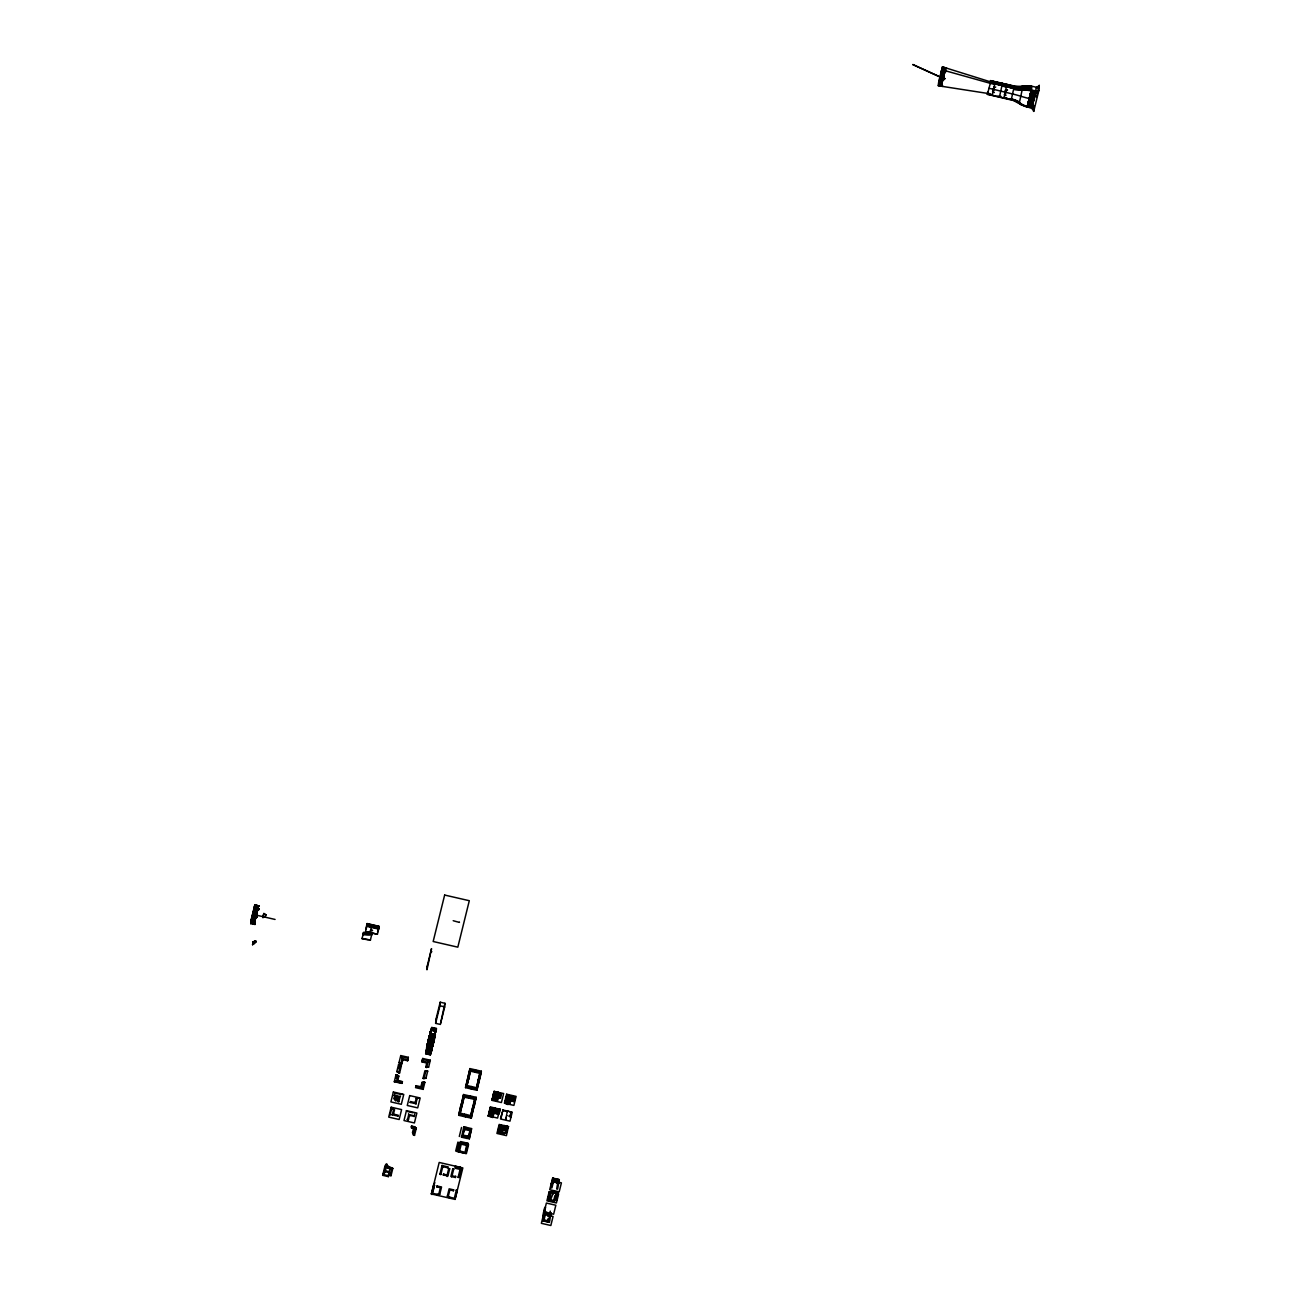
<?xml version="1.0" encoding="UTF-8"?>
<svg xmlns="http://www.w3.org/2000/svg" width="1290" height="1290" viewBox="0 0 1290 1290"><rect width="100%" height="100%" fill="white"/><g stroke="black" fill="none" stroke-linecap="round" stroke-linejoin="round"><path stroke-width="1.5" d="M251.824 919.044L252.663 914.707L252.05 916.529M253.517 914.094L254.549 906.806L253.759 911.159M941.087 76.755L940.2 76.771L939.362 81.06M941.168 73.772C940.007 79.577 940.587 69.144 942.7 70.74M499.827 1097.887L500.584 1093.581M500.81 1093.436C501.536 1096.306 496.295 1101.934 500.294 1093.243M501.552 1093.807L500.568 1098.225L499.601 1097.919M256.323 908.918L257.21 905.451L254.839 904.903L250.953 920.689L250.744 923.672L255.097 924.414C251.889 914.787 255.162 928.671 253.437 922.673L254.662 924.253L253.501 922.463M252.082 921.721L250.953 920.689M250.744 923.672L254.839 904.903L256.033 905.193L255.823 908.176L251.985 923.156L253.114 924.204C251.469 921.157 255.017 925.656 253.388 922.818M253.13 924.124L253.324 923.027L253.904 923.898M262.983 917.77L263.902 913.465A4.999 1.516 13.9 0 0 264.45 913.9C269.078 915.432 260.548 920.334 263.902 913.465M365.538 931.525L377.389 934.25L365.538 931.525L366.989 925.672L378.841 928.397L377.389 934.25M365.683 929.429L367.134 923.576L378.97 926.301L378.841 928.397M367.134 923.576L366.779 926.268L369.779 926.962M370.069 932.267L371.391 927.01M371.633 924.624L370.94 925.511M377.277 928.252L378.309 926.365L377.277 928.252L372.826 927.236M368.069 925.204L377.583 927.188L377.502 928.381M377.535 932.154L378.97 926.301M378.728 928.703L378.841 927.284M430.505 1034.29L430.699 1031.29L426.732 1048.109L430.102 1033.822L435.278 1034.838L434.085 1038.579L435.681 1031.194L431.102 1052.334L426.361 1051.253L426.603 1047.674L430.941 1030.097L436.214 1031.194L431.457 1030.371M426.603 1050.044L427.038 1046.69L432.344 1047.48M430.941 1030.097L426.361 1051.253M435.617 1023.357L439.954 1005.781L444.695 1006.877L440.358 1024.437L435.617 1023.357L436.052 1019.164M434.069 1038.16L435.44 1032.387M439.745 1006.394L440.196 1002.201L444.937 1003.298L444.486 1007.474M440.6 1023.244L444.937 1003.298M459.434 922.092L459.417 922.382A49.601 15.029 13.9 0 1 453.193 920.705M458.692 1115.302L460.965 1105.014L461.804 1106.723L459.853 1114.608L464.594 1115.705L464.384 1116.608L458.692 1115.302L460.965 1105.014M459.853 1114.608L461.901 1105.24M461.288 1104.804L463.562 1094.533L469.238 1095.839L469.141 1097.322L468.915 1098.225L464.174 1097.145L462.223 1105.014L461.288 1104.804L463.562 1094.533M462.223 1105.014L463.884 1097.226M458.369 1151.857L460.627 1141.569L466.319 1142.876L465.98 1145.278L461.24 1144.182L459.288 1152.067M461.53 1137.183L463.787 1126.896L464.722 1127.121L462.771 1134.99L467.528 1136.087L467.206 1138.489L461.53 1137.183L461.626 1135.684M465.529 1087.647L469.963 1068.604L481.331 1071.216L481.235 1072.699L476.897 1090.276L465.529 1087.647L469.963 1068.604M467.415 1137.587L462.675 1136.49L462.771 1134.99M463.787 1126.896L464.626 1128.605L462.675 1136.49M464.384 1116.608L464.706 1114.205L459.95 1113.109M464.594 1115.705L464.706 1114.205M476.171 1089.147L480.17 1071.893L476.171 1089.147L466.674 1086.97L470.286 1071.281M464.626 1128.605L464.722 1127.121M470.64 1115.544L472.591 1107.675L473.543 1107.884L471.269 1118.156L465.577 1116.85L465.9 1114.463L470.64 1115.544L470.544 1117.043L465.803 1115.947L465.9 1114.463M470.286 1130.766L465.545 1129.669L465.867 1127.267L471.56 1128.589L469.286 1138.86L468.431 1137.151L470.382 1129.266L468.334 1138.635M468.915 1098.225L469.238 1095.839M465.98 1145.278L466.319 1142.876M465.787 1153.373L467.964 1144.601L467.109 1142.892L465.061 1152.26L460.32 1151.164L460.095 1152.067L465.787 1153.373L465.9 1151.889M467.206 1138.489L467.528 1136.087M474.897 1099.483L470.141 1098.403L470.463 1096L476.155 1097.306L473.898 1107.594L473.043 1105.869L474.994 1098L472.946 1107.368M471.301 1087.47L471.205 1088.954L471.527 1086.567M469.286 1138.86L471.56 1128.589M471.269 1118.156L473.543 1107.884M470.544 1117.043L472.591 1107.675M475.429 1070.797L475.317 1072.296L475.639 1069.91L475.429 1070.797L478.59 1071.522M473.898 1107.594L476.155 1097.306M476.897 1090.276L481.331 1071.216M496.731 1100.725L492.216 1099.693M492.361 1099.112L492.425 1098.306M492.828 1097.258C492.554 1092.985 500.391 1096 497.053 1099.402M497.634 1097.064L493.038 1096.371L493.538 1094.404M493.441 1094.291C505.728 1095.436 490.926 1098.29 493.715 1093.114M493.86 1092.469L493.651 1093.888L498.359 1094.533M498.891 1092.42L494.167 1091.34L491.941 1100.354L501.423 1102.531L503.648 1093.533L494.183 1091.646M493.893 1092.92L498.601 1093.565M496.972 1099.789L492.087 1099.741M498.053 1095.452L498.746 1092.485M509.76 1102.998C507.696 1108.384 499.682 1097 509.856 1103.111M505.148 1102.402L509.808 1103.385M505.245 1102.031L505.454 1100.563C522.66 1102.66 494.812 1097.709 511.034 1098.354M505.341 1101.047C517.016 1105.82 504.938 1096.935 505.632 1100.435M505.793 1099.693L506.132 1098.403M506.115 1098.467L506.277 1097.258L511.066 1098.274M506.373 1097.467L511.275 1097.371M506.325 1097.097C505.874 1092.743 518.274 1099.209 506.793 1095.274M506.615 1096.484L510.888 1098.435M510.647 1099.499L506.067 1098.177L506.373 1097.403M511.13 1097.516L511.404 1096.355M511.888 1101.128C509.002 1098.274 515.661 1092.114 511.824 1101.015M512.372 1101.144L514.097 1097.064M513.049 1101.289L513.823 1096.855M513.372 1101.547C515.113 1102.289 512.324 1099.128 514.484 1097.032M514.549 1097.161L515.226 1097.322M543.042 1217.099L543.606 1218.679L543.3 1213.374L544.751 1207.521L545.686 1207.73M544.557 1210.133L542.945 1218.518M544.751 1207.521L544.235 1214.986L545.186 1215.196L543.961 1220.147M545.041 1210.794L544.332 1214.551M544.783 1215.115L544.864 1211.084L544.928 1212.89M544.977 1215.357L545.106 1213.487M545.186 1215.196L545.444 1211.471L544.493 1211.245M549.218 1194.298L550.169 1194.524L548.943 1199.474L553.684 1200.571L554.91 1195.604L555.861 1195.83L554.41 1201.683L547.766 1200.151L549.314 1192.879L550.266 1193.105M548.202 1216.47L548.411 1214.261L548.298 1216.131M547.976 1220.824L548.105 1218.953M548.379 1218.824L548.202 1220.953L544.461 1219.889M548.524 1216.18L548.702 1214.051L544.928 1212.971M549.201 1213.777L549.056 1216.099L550.266 1211.133M553.152 1182.914L551.926 1187.864L550.991 1187.655L551.233 1183.914M549.524 1216.196L550.169 1213.213L550.491 1216.083M550.362 1215.341L550.056 1213.374M550.637 1213.89L550.346 1215.631L550.507 1213.245M549.846 1199.023L551.459 1190.847L558.086 1192.379L556.49 1200.539L555.538 1200.329L556.312 1192.799L557.425 1192.428M548.702 1221.243L550.169 1212.552L549.363 1215.857M553.41 1179.189L558.151 1180.269L556.667 1188.961L557.619 1189.17L559.328 1179.592L552.684 1178.06L552.813 1182.882M549.605 1198.958L550.798 1199.232L552.781 1194.25L552.104 1191.202L556.425 1193.314M545.122 1211.697L542.784 1220.84L549.427 1222.356L551.12 1212.777L550.153 1216.696M553.942 1182.43L553.346 1178.221L554.232 1179.254L558.667 1179.447L558.231 1184.123M552.781 1194.25L553.394 1191.734M554.039 1182.091L554.136 1179.608M557.264 1183.204L557.538 1180.011L553.91 1179.479M558.054 1181.688L557.699 1180.35M942.393 66.919L938.282 85.688L940.668 86.22L944.554 70.45L942.184 69.902L942.393 66.919L946.425 68.144M990.817 93.912L939.475 85.946L939.571 84.463M939.652 83.35L938.491 82.705M939.475 85.946L943.57 67.209L990.188 81.77L1002.346 84.06L990.607 80.819L1001.782 83.398L1000.75 85.285L994.832 83.931M1013.343 100.475L987.382 94.364L987.737 91.687M987.576 94.412L987.93 91.719M989.043 88.268L1012.714 94.009A38.152 11.562 13.9 0 1 1020.987 96.282A49.601 15.029 13.9 0 0 1029.243 98.572L1033.951 99.749L1035.032 94.831M992.316 94.38C991.833 98.217 995.106 82.141 994.767 84.35L990.075 83.27L990.43 81.996M990.269 83.302L990.43 80.577L1015.004 86.204L1021.503 86.366M991.462 83.431L991.542 82.237M995.122 81.657L994.993 82.528M1000.814 96.25L999.428 97.137L1002.459 83.334M1000.75 85.285L1001.782 83.398M1003.314 86.156L1003.443 84.769L1014.069 87.269L1014.069 88.446M1009.699 87.623L1012.827 88.139L1003.604 85.946L1002.443 83.544L1013.634 86.124L1012.602 88.01L1013.634 86.124M1006.958 84.366L1006.732 85.398M1012.779 88.333L1012.86 87.139M1019.277 102.184L1020.406 104.426M1031.968 107.215L1027.453 106.167L1027.614 105.087L1027.324 106.248L1032.161 107.022L1032.661 104.925L1027.807 104.313L1029.613 97.008L1029.001 99.459L1033.742 100.555L1033.951 99.749M1029.597 97.46C1045.223 101.249 1017.617 95.331 1034.064 99.266M1032.048 107.344L1032.371 105.506M1028.114 103.023L1032.774 103.893L1028.017 103.506L1032.661 104.925L1033.129 102.539M1028.307 102.216L1032.951 103.781L1028.211 102.7M1033.322 101.733L1033.161 102.974L1028.404 101.878M1033.532 100.926L1028.614 101.072L1033.355 102.168M1033.725 100.12L1029.114 98.975M1033.919 99.314L1034.322 97.605L1029.71 96.556L1034.451 97.637M1020.422 104.442L1031.823 108.441A9.756 8.659 18.6 0 1 1033.677 111.391L1034.032 106.602M1035.128 94.46L1035.725 92.041M1022.631 90.09A23.833 16.77 13.4 0 1 1031.145 90.897L1035.741 92.461L1031.113 90.897L1030.001 95.412L1034.741 96.508L1035.644 92.412M1036.45 91.429A9.756 4.483 11.4 0 0 1038.708 90.8L1039.256 85.43A9.756 8.659 18.6 0 1 1036.418 87.301L1031.823 108.441M362.055 938.652L363.522 932.493L372.197 932.573L370.375 940.184A38.152 11.562 13.9 0 1 362.055 938.652L362.071 938.362A38.152 11.562 13.9 0 0 368.343 939.571M363.232 934.444L363.458 933.541A24.042 22.881 3.9 0 0 372.101 933.992L369.714 935.057A24.042 22.881 3.9 0 1 363.232 934.444L364.538 934.379M363.458 933.541L363.522 932.493M370.375 940.184L370.391 939.894A38.152 11.562 13.9 0 1 369.714 939.781M371.891 934.895L372.197 932.573M431.763 951.488L431.666 951.875M543.493 1217.712L543.977 1218.373M543.735 1216.889L543.751 1216.019M544.09 1213.987L544.767 1214.051M544.332 1214.39L544.977 1212.261M552.588 1183.478L552.233 1181.64L552.555 1182.882M552.346 1180.85L559.07 1183.317M550.572 1214.906L550.459 1213.825M558.247 1185.107C557.232 1180.947 560.699 1184.285 553.104 1181.737M558.473 1181.156L558.425 1182.462M1014.101 87.736L1014.15 87.381M252.647 914.965L253.501 915.255M371.891 930.59L372.568 930.509M371.681 930.267L372.213 930.187M390.644 1168.014L390.822 1168.031M414.09 1128.363L416.09 1128.96M447.469 1175.722L443.357 1175.109A24.042 1.226 -77.1 0 0 443.438 1174.658M543.59 1214.309L553.071 1216.486L550.846 1225.5L541.365 1223.323L546.38 1203.054L555.845 1205.231L553.62 1214.245L544.09 1211.616M544.815 1211.036L544.719 1211.842M544.219 1213.116L548.702 1214.051M548.395 1199.49L548.976 1199.732M544.574 1220.421L543.461 1220.775L548.782 1222.001L547.541 1221.582M552.297 1182.559L552.201 1181.656L552.62 1182.93M552.62 1181.06L553.281 1180.124M549.443 1220.437L548.702 1221.437M553.507 1200.748L554.2 1200.393M558.022 1182.333L558.425 1182.898M558.344 1182.688L558.28 1182.995M994.316 92.38L994.3 92.574M995.445 87.365L995.719 86.978M1005.797 94.976L1006.039 95.283M1007.426 90.397L1007.409 89.639M943.409 79.932L941.877 81.27L944.635 78.738C939.733 74.836 950.94 62.726 943.2 75.852C945.135 79.093 943.522 79.545 941.49 82.608C939.894 85.205 944.57 88.978 941.345 83.398L942.522 86.382M254.146 917.642C253.195 930.638 257.839 909.95 253.34 921.173L255.291 921.528M256.629 907.193L258.887 906.128L256.613 907.934L257.661 906.128C253.63 907.338 262.821 909.756 256.371 910.95L258.758 908.966L254.646 907.902M944.135 69.273L945.586 70.595L944.199 71.74L945.699 70.644L944.103 72.143L945.909 70.773L944.022 72.562L946.118 70.886L943.974 72.772L946.231 70.95L943.829 73.385L945.36 72.046M443.357 1175.109L443.663 1173.771M452.887 1168.95A38.152 11.562 13.9 0 1 452.693 1169.127L450.887 1176.448L455.386 1177.48L455.676 1176.141M399.416 1096.726A9.756 2.451 -33 0 0 398.9 1097.226L394.288 1095.549M394.176 1096.129L394.514 1094.646M407.624 1060.767L408.35 1057.316L400.771 1055.575L399.061 1062.492A8.385 2.548 13.9 0 1 400.9 1063.686L401.851 1063.895L402.883 1059.687A9.756 1.742 59.7 0 0 401.48 1056.687L408.124 1058.219L407.624 1060.767L402.883 1059.687M426.764 1063.024L422.024 1061.928L422.749 1058.477L430.328 1060.219L428.619 1067.136A8.385 2.548 13.9 0 0 426.668 1067.459L425.732 1067.233L426.764 1063.024A9.756 2.451 -33 0 1 429.167 1060.912L422.523 1059.38L422.749 1058.477M422.024 1061.928L422.556 1059.396M409.204 1114.947A9.756 1.742 59.7 0 1 409.494 1115.608L414.316 1116.124M414.219 1116.688L414.541 1115.221M431.747 1027.63L431.424 1029.63M510.437 1100.676L510.679 1099.693M426.039 1051.108L425.797 1052.705L430.554 1054.236L425.716 1053.237L426.087 1050.721M428.57 1043.013L426.845 1047.319L428.054 1044.61M427.135 1044.836L427.361 1043.884L433.15 1044.674M427.49 1043.4L428.103 1042.401M425.845 1053.575L425.958 1052.414M429.86 1035.273L430.779 1031.549L426.619 1049.754L427.974 1042.385L433.408 1043.207M428.054 1040.627L428.425 1039.595L433.875 1040.853M428.409 1039.208L428.78 1038.176L434.166 1039.095M426.764 1049.818L429.602 1038.176M429.876 1036.87L428.764 1037.773M427.071 1049.592L427.28 1048.738M427.28 1048.238L427.635 1047.319M427.474 1046.948L427.974 1045.948M429.957 1033.403L430.183 1032.451M430.312 1031.984L430.538 1031.033M428.344 1043.965L428.667 1043.094M428.538 1042.675L428.151 1041.804M430.634 1031.113L429.038 1041.611M429.393 1039.676L429.731 1038.821M430.715 1032.081L428.264 1041.336L433.682 1042.675L432.795 1044.19M430.07 1037.434L434.407 1039.208M430.247 1036.741L430.457 1035.886M430.36 1054.607L430.699 1052.06M432.344 1045.448L431.795 1049.786M432.94 1041.643L433.037 1040.724M431.295 1051.769C415.96 1048.028 442.147 1053.688 426.603 1050.012M431.65 1050.334L426.732 1049.383M432.601 1045.384L431.602 1049.995L432.376 1046.771M432.102 1048.964L426.829 1048.028M426.893 1047.206L432.15 1048.351M432.472 1047.029L427.232 1045.787M432.698 1046.061L427.264 1045.513M431.876 1046.642L431.489 1048.27L432.86 1045.497L427.603 1044.078L428.49 1040.643L433.634 1041.417M434.166 1038.644L435.036 1033.838L434.166 1035.805M435.504 1030.791L435.327 1031.629M433.182 1044.174L433.843 1040.449L433.247 1043.336M433.537 1042.755L428.296 1041.498M433.714 1041.433L435.182 1033.758M434.214 1040.385L428.683 1039.53M434.585 1037.999L434.391 1036.225M434.778 1037.144L435.262 1034.257M436.02 1031.403L436.23 1028.936M434.924 1037.531L430.102 1036.821M436.101 1031.806L436.407 1028.485L431.682 1027.404L431.537 1028.711L436.31 1029.839L436.197 1030.887M488.313 1116.06L492.861 1117.527L492.99 1116.543M488.894 1113.206L493.57 1114.673L493.748 1113.818M488.604 1114.915L493.215 1116.092L493.393 1115.237M488.797 1114.189L493.441 1115.14L488.7 1114.044M489.007 1113.206L493.538 1114.237M489.168 1112.641L493.683 1113.689M489.362 1111.77L493.893 1112.819M489.587 1110.351L494.231 1111.383M489.716 1110.351L494.183 1111.674M490.023 1109.207L494.618 1110.384L494.812 1109.529M490.426 1107.497L494.973 1108.948L495.215 1107.997M489.813 1109.981L494.344 1111.432M490.168 1108.545L494.747 1109.4L490.071 1108.432M494.602 1112.98C500.31 1116.737 500.762 1111.496 494.473 1112.98M499.278 1113.464L494.763 1112.431M495.296 1109.642C494.247 1111.222 500.326 1112.625 500.052 1110.738M494.957 1111.545L499.424 1112.883M495.054 1111.19L499.569 1112.222M495.441 1109.674L500.101 1110.626L495.408 1109.755M495.666 1108.69L500.214 1110.158L500.407 1109.303M499.472 1112.593L494.763 1111.915L494.957 1111.077M498.633 1129.105L503.165 1130.153M498.988 1127.686C507.55 1127.363 502.649 1131.62 498.891 1127.637M499.343 1126.251C506.115 1125.444 504.1 1130.185 499.246 1126.202M499.698 1124.815L504.18 1126.444L504.406 1125.509M500.891 1117.962L501.068 1117.801M501.423 1116.382L501.504 1116.011M501.6 1115.108L501.826 1114.157M502.181 1112.722L501.939 1113.673L502.294 1112.754M502.568 1111.722L502.471 1111.674M502.745 1109.981L512.211 1112.157L509.985 1121.155L500.52 1118.978L502.826 1110.658M502.987 1109.964L502.697 1110.722L502.89 1109.868M502.455 1133.475L497.988 1131.685M502.584 1133.007L497.892 1131.556L497.714 1132.394M505.874 1118.108L505.632 1119.059L505.728 1118.188M506.099 1116.64L506.035 1117.527M507.341 1115.64L506.373 1115.624M506.599 1114.641L506.728 1114.189M507.163 1112.367L506.986 1113.125M507.309 1111.787L507.567 1111.335M254.92 916.561L253.904 921.028L257.129 916.739C256.694 908.934 254.098 913.481 257.129 916.739M257.855 908.45L256.775 909.127L257.129 907.886M408.156 1058.235L408.35 1057.316M370.633 930.106L370.617 930.074M371.762 927.51L378.647 929.09M370.859 931.138L370.375 931.106M394.756 1093.372L402.48 1094.42M414.8 1113.931L414.719 1114.141M993.171 88.897L993.397 89.977M994.332 88.3L993.897 87.962M993.623 89.042L993.203 88.752M994.074 87.269L993.655 86.946M1004.862 91.525L1005.845 91.832M1005.265 90.655L1006.184 90.897M1005.507 91.703L1005.765 92.767L1004.765 92.638M1006.49 86.366L1003.926 98.169L1004.055 97.298L1007.006 97.975M1005.91 89.994L1005.49 89.671M992.526 91.542L993.01 91.558M992.752 90.639L993.655 90.945M992.945 89.752L993.784 90.01M1005.507 93.67L1005.023 93.654M1005.039 91.509L1005.781 92.59M1005.297 94.509L1004.313 94.444M366.699 925.462L366.957 924.882M366.876 924.688L378.728 927.51M366.973 924.865L366.924 925.446M367.408 925.107L367.392 925.591M378.018 928.203L378.389 926.881M388.532 1167.95L388.5 1167.531A24.042 1.226 -77.1 0 1 388.145 1166.208L392.821 1168.385L391.015 1175.706L390.064 1175.48A38.152 11.562 13.9 0 1 389.064 1172.61L390.289 1167.644L391.064 1168.966M411.51 1126.589L411.478 1126.734A24.042 1.226 -77.1 0 0 411.478 1127.928M987.753 92.832L987.721 93.444M990.849 81.77L990.849 82.915M1027.308 106.409A23.833 23.462 15.7 0 1 1019.439 102.652A21.221 20.721 17.1 0 0 1011.521 98.83L1011.521 98.75A24.042 22.881 3.9 0 1 1012.037 98.991M1006.587 87.301L1003.62 86.382M492.651 1097.403C505.454 1101.483 491.941 1100.322 492.861 1096.516M496.827 1100.838L497.166 1099.402M498.795 1092.678L493.973 1092.066L494.167 1091.259M510.824 1099.177L506.18 1097.596M511.453 1096.613L506.583 1096.097M1033.548 101.362L1028.92 99.782L1033.758 100.555M1029.904 95.75C1040.675 97.395 1030.097 98.362 1030.017 95.379M256.033 910.224C260.306 918.948 251.985 906.531 256.823 916.61L254.485 918.625L256.936 916.658L255.791 913.32L256.549 915.19M378.309 927.575L378.244 928.494L378.373 926.994M378.309 928.107L378.857 927.026M544.348 1212.455L544.767 1212.826M987.785 92.493L987.769 93.041M1011.392 99.136L1014.311 86.059L1014.069 87.107L1003.668 84.898M1013.618 88.172L1013.682 86.962M942.135 85.076L941.394 83.221C944.312 91.219 939.104 79.109 943.812 78.351L942.99 76.594L943.909 78.416L942.2 79.819L944.022 78.464L943.071 76.32L943.909 78.416L942.248 79.625L943.7 78.303M254.307 909.321L253.953 908.482L255.146 908.724M251.921 916.739C251.502 920.931 249.76 922.431 253.001 919.593M253.001 913.836L253.775 911.127M941.329 71.224L941.845 71.337M1001.669 85.076L990.381 82.899L990.478 81.318L990.365 82.915L990.446 81.883M1013.601 87.043L1013.634 87.672M253.211 916.61L252.018 916.335L252.582 917.238A3.241 0.984 13.9 0 0 253.421 917.319A3.241 1.016 13.9 0 1 252.582 917.238L252.356 917.206M252.808 920.383L251.744 919.335M253.695 911.45L253.582 912.191M939.168 82.092L941.636 82.27M256.339 908.999L257.21 905.451M256.13 911.982L253.985 920.657L254.194 919.867M368.343 925.14L367.118 923.785L378.309 926.365M377.341 927.204L368.424 924.785L368.263 926.188L367.005 925.462L378.196 928.042M402.48 1081.584L401.932 1083.374L394.305 1081.746L396.046 1074.699L396.998 1074.925A8.385 2.548 13.9 0 1 398.836 1076.102L397.755 1080.456A9.756 2.451 -33 0 0 395.466 1081.085C400.722 1084.342 406.656 1081.568 397.755 1080.456M396.82 1071.571L398.594 1064.379L399.545 1064.589A8.385 2.548 13.9 0 1 401.383 1065.766L399.61 1072.974L398.658 1072.748A8.385 2.548 13.9 0 0 396.82 1071.571L397.772 1071.796A8.385 2.548 13.9 0 1 399.61 1072.974M396.998 1074.925L396.127 1078.069M398.723 1068.523L399.545 1064.589M394.288 1081.762A9.756 2.451 -33 0 1 396.611 1081.117L397.884 1075.876A8.385 2.548 13.9 0 0 396.046 1074.699M398.658 1072.748L400.432 1065.556A8.385 2.548 13.9 0 0 398.594 1064.379M400.9 1063.686L402.158 1058.558A9.756 1.742 59.7 0 0 400.755 1055.575M394.675 1093.581L394.901 1092.678M389.983 1115.431L391.725 1108.368L392.676 1108.594A8.385 2.548 13.9 0 1 393.047 1108.787M391.821 1114.866A9.756 2.451 -33 0 1 392.289 1114.786L393.579 1109.545A8.385 2.548 13.9 0 0 393.063 1109.158M392.982 1114.189A9.756 2.451 -33 0 1 393.466 1114.109L394.514 1109.771A8.385 2.548 13.9 0 0 394.014 1109.368M401.932 1083.374L402.109 1082.6M399.223 1101.531A8.385 2.548 13.9 0 0 398.82 1101.66L397.884 1101.434L398.916 1097.226M398.82 1101.66L400.094 1096.532A9.756 2.451 -33 0 1 400.577 1096.049M397.933 1116.156L398.191 1115.205L393.45 1114.125M388.145 1166.208L387.919 1167.111A24.042 1.226 -77.1 0 0 387.984 1168.256L391.66 1169.062L390.064 1175.48M388.097 1168.256L388.322 1167.353L392.821 1168.385M410.156 1102.482L410.397 1101.531L415.138 1102.611A9.756 1.742 59.7 0 1 415.445 1102.869M409.478 1115.608L408.43 1119.817L407.495 1119.607L408.753 1114.479A9.756 1.742 59.7 0 0 408.478 1113.818M420.895 1086.761L421.975 1082.407A8.385 2.548 13.9 0 1 423.926 1082.1L424.878 1082.326L423.136 1089.373L415.541 1087.631L416.17 1085.68L420.895 1086.761A9.756 1.742 59.7 0 1 421.701 1087.486M419.089 1087.486L415.799 1086.889L416.17 1085.68M425.813 1051.866L425.99 1050.431M425.99 1051.398L425.7 1053.511L430.441 1054.607L425.732 1052.963M431.424 1030.339L431.715 1028.195M431.392 1030.613L431.618 1029.613L436.262 1030.646M415.138 1102.611L416.219 1098.274A8.385 2.548 13.9 0 1 418.154 1097.951L419.105 1098.177A8.385 2.548 13.9 0 0 417.154 1098.483L416.219 1098.274M435.859 1019.777L440.196 1002.201M416.17 1103.982A9.756 1.742 59.7 0 0 415.848 1103.724L417.154 1098.483M423.023 1078.408L424.813 1071.2A8.385 2.548 13.9 0 1 426.748 1070.894L427.7 1071.119L425.926 1078.311A8.385 2.548 13.9 0 0 423.975 1078.617L423.023 1078.408A8.385 2.548 13.9 0 1 424.974 1078.085L425.926 1078.311M411.639 1125.88L411.413 1126.783L413.784 1127.331L412.558 1132.281A38.152 11.562 13.9 0 0 413.558 1135.168L414.509 1135.377L416.315 1128.073L411.816 1127.025A24.042 1.226 -77.1 0 1 411.639 1125.88L415.041 1127.234M411.816 1127.025L411.558 1127.96L415.88 1128.944M423.136 1089.389A9.756 1.742 59.7 0 0 421.62 1087.873L422.926 1082.632A8.385 2.548 13.9 0 1 424.878 1082.326M426.668 1067.459L427.941 1062.331A9.756 2.451 -33 0 1 430.344 1060.219M430.554 1052.575L430.425 1053.575L430.554 1051.673M432.053 1045.351L432.037 1047.931M433.247 1040.772L433.263 1043.062M434.037 1037.257L435.004 1033.854M436.294 1028.485L436.149 1029.501M423.975 1078.617L425.748 1071.426A8.385 2.548 13.9 0 1 427.7 1071.119M431.473 1049.205L433.924 1040.321M425.926 1051.511L425.684 1053.785L430.425 1054.881L430.602 1052.979M431.505 1050.205L432.682 1045.448M434.15 1039.369L435.053 1034M422.41 1088.26L423.926 1082.1M414.945 1126.638L413.558 1135.168M431.408 1193.976L439.197 1162.451L462.836 1167.918L455.048 1199.41M436.778 1186.897L437.052 1185.978L441.551 1187.026L439.745 1194.33L438.793 1194.121A38.152 11.562 13.9 0 1 438.632 1193.863M438.793 1194.121L440.374 1187.703L436.826 1186.881M466.674 1086.97L470.576 1071.2L480.074 1073.393M443.583 1174.206L447.146 1175.013L448.726 1168.595A38.152 11.562 13.9 0 1 448.565 1168.353M447.872 1176.141L449.678 1168.821A38.152 11.562 13.9 0 1 449.517 1168.563M455.693 1151.083L457.918 1142.085M459.304 1136.474L461.53 1127.46M470.253 1096.903L470.463 1096M465.577 1116.85L465.803 1115.947M470.141 1098.403L470.366 1097.5L476.058 1098.806M455.612 1176.577L452.064 1175.771L453.645 1169.353A38.152 11.562 13.9 0 0 453.822 1169.175M448.485 1196.169A38.152 11.562 13.9 0 1 448.291 1196.346L447.34 1196.136L449.146 1188.816L453.661 1189.848L453.387 1190.767M448.291 1196.346L449.871 1189.928L453.435 1190.751M465.642 1128.169L465.867 1127.267M465.545 1129.669L465.754 1128.766L471.447 1130.072M466.319 1150.132L468.06 1143.101M488.184 1116.06L490.329 1106.885L500.278 1109.368M493.989 1112.867L489.41 1111.19M499.81 1109.061L497.585 1118.059L488.104 1115.882M501.294 1116.431L501.471 1115.576M502.713 1131.943C492.78 1131.443 501.165 1128.073 502.81 1132.056M503.277 1130.153C499.923 1132.136 494.28 1126.428 503.213 1129.879M507.47 1131.104L504.471 1130.411L505.196 1126.025M508.841 1115.979L508.824 1116.189M505.438 1130.637L506.599 1126.138L507.873 1126.638M505.632 1130.556L506.857 1126.412M510.34 1116.334L509.727 1116.269M510.227 1114.802L511.469 1112.174M506.47 1130.862L507.599 1126.363M506.631 1130.798L508.437 1126.67M509.937 1116.447L511.13 1113.415M514.226 1101.741L515.339 1097.242M545.025 1209.843L543.8 1215.841M552.684 1178.06L549.701 1189.686L559.183 1191.863L561.408 1182.865L551.926 1180.689M549.314 1192.879L548.524 1198.894M550.991 1187.655L552.475 1181.592M544.783 1214.535L545.444 1211.471M941.232 73.466L942.135 68.805L941.539 70.676M938.282 85.688L942.184 69.902M941.603 76.271L943.474 68.693M987.382 94.364L990.478 82.705M991.833 82.173L991.752 83.221L990.478 82.495M989.204 93.509L987.592 94.202L998.783 96.782L998.121 95.928M1001.024 84.414L1000.992 85.414M1003.604 85.946L1002.33 85.221L1013.521 87.801M1030.726 87.252L1031.645 86.495M1030.742 86.978L1031.661 86.204L1036.402 87.285M1036.402 96.976L1039.256 85.43M1033.709 111.375L1038.934 90.219A9.756 4.483 11.4 0 1 1036.16 90.88L1024.26 88.945M385.565 1170.82L389.112 1171.643A25.864 1.322 -77 0 0 388.58 1175.722L388.355 1176.625L382.662 1175.319L384.855 1166.531A49.601 15.029 14 0 1 386.21 1164.193L387.161 1164.418L384.952 1171.981M384.178 1171.9L386.21 1164.193M388.58 1175.722L383.839 1174.626L385.791 1166.757A49.601 15.029 14 0 1 387.161 1164.418M388.355 1176.625A25.864 1.322 -77 0 1 388.887 1172.545L389.112 1171.643M457.112 1189.912A49.601 15.029 14 0 1 457.224 1190.606L455.048 1199.394L431.408 1193.96L433.569 1185.155A49.601 15.029 14 0 1 434.069 1183.946M433.343 1189.235L434.133 1186.026M437.1 1195.008A25.864 1.322 -77 0 0 437.084 1195.25L437.294 1194.363L432.569 1193.266L434.52 1185.381A49.601 15.029 14 0 1 434.585 1185.171M440.874 1174.303A49.601 15.029 14 0 0 440.809 1174.513L439.874 1174.303L442.099 1165.322M440.809 1174.513L442.825 1166.45M442.776 1166.644L447.517 1167.724L447.727 1166.837A25.864 1.322 -77 0 0 447.743 1166.628M455.176 1167.16L455.386 1166.257L460.256 1167.369M461.223 1168.514L459.079 1177.512L458.127 1177.286L460.095 1169.401L455.354 1168.305L455.58 1167.418A25.864 1.322 -77 0 0 455.596 1167.208M449.613 1196.927A25.864 1.322 -77 0 0 449.597 1197.168L449.372 1198.071A25.864 1.322 -77 0 1 449.388 1197.83M459.675 1168.208L459.885 1167.305M449.597 1197.168L454.322 1198.265L456.289 1190.396A49.601 15.029 14 0 0 456.225 1189.928M252.695 944.119L255.839 941.49C251.679 940.297 252.179 947.811 255.839 941.49L253.421 941.716L255.839 941.49L252.55 944.699M552.426 1183.43L552.33 1182.882M1014.053 88.381L1014.085 88.043A24.042 22.881 3.9 0 0 1016.149 88.397M253.985 908.66L255.017 909.095L253.775 909.257M939.588 78.545L940.152 76.707M939.152 81.931L938.572 83.769M382.662 1175.319L383.13 1174.013M383.839 1174.626L384.936 1171.997M431.392 1193.943L432.682 1190.944M431.618 1193.04L432.714 1190.412M430.296 1032.484L428.941 1039.047M430.344 1033.596L435.31 1034.29M428.925 1039.514L434.021 1041.24L432.795 1043.836M427.329 1045.868L429.731 1035.515M430.231 1035.241L430.586 1034.016M429.167 1039.724L427.038 1048.56M426.829 1049.48L426.925 1046.658M434.73 1034.886L434.343 1035.935L435.294 1033.983M435.182 1033.967L434.504 1037.934M432.876 1043.175L433.585 1040.53M430.392 1054.124L430.57 1052.301M431.537 1049.673L432.279 1046.48M428.78 1038.176L434.375 1039.821L429.006 1038.644M493.973 1092.533L498.488 1093.581M488.459 1115.511L492.925 1116.721M497.488 1097.613L492.957 1096.258M494.038 1112.254L489.49 1111.319M504.971 1102.531L509.84 1103.192M505.551 1100.225L510.001 1102.095M1031.113 91.364L1035.66 92.799M1035.241 94.025L1030.517 93.315M1035.435 93.219L1030.71 92.509L1035.548 93.283M252.743 943.941L255.839 941.49L253.372 941.813L255.839 941.49L252.566 944.602L255.839 941.49L253.421 941.716M552.797 1182.559L552.442 1182.575M383.275 1173.674L383.952 1172.304M431.441 1029.356L431.682 1028.372L431.57 1030.017M430.183 1032.064L430.376 1032.758M429.796 1033.983L435.246 1035.112M429.78 1034.677L430.683 1032.21M429.119 1036.338L429.489 1035.322L434.94 1036.58M429.183 1036.95L430.618 1033.661M429.038 1037.611L430.538 1034.387M428.538 1039.127L430.231 1035.628M428.199 1040.546L429.876 1037.063M427.716 1042.062L428.07 1041.03L433.795 1042.191M427.361 1043.481L428.296 1043.159M427.909 1042.755L429.328 1039.337M429.28 1040.159L429.183 1041.03L433.698 1042.062M428.603 1042.11L427.232 1045.335L432.731 1046.48M427.409 1047.045L426.893 1048.867M427.022 1048.399L426.861 1049.334M436.31 1029.259L436.068 1030.855M435.246 1034.532L434.133 1039.208M433.23 1041.046L432.908 1044.497M434.907 1037.112L429.715 1035.789M432.924 1042.288L433.859 1040.369M434.311 1039.063L434.375 1039.821M431.65 1047.335L432.472 1045.545L431.86 1048.786M432.843 1044.868L432.86 1043.658M433.279 1044.207L427.941 1042.933M432.182 1047.625L431.666 1049.625M432.085 1048.544L426.909 1046.932M431.731 1049.963L426.797 1048.56M498.375 1129.637L503.035 1130.588M503.729 1127.734L499.214 1126.686M257.823 910.031L256.275 911.369L258.855 909.015L256.242 911.546L256.694 909.514L258.355 908.757L256.468 910.546L258.581 908.87L256.42 910.756L258.693 908.934M256.436 908.612L259.08 906.144L256.484 908.45L258.016 907.112M945.554 69.128L946.634 68.16M256.065 914.997L257.323 913.868M944.635 78.738L943.296 75.513L944.554 78.706L941.926 81.06L944.635 78.738L943.345 75.336L944.087 77.19M258.951 906.128L256.533 908.273L259.048 906.144L256.033 905.193M255.872 917.916L254.34 919.254L257.097 916.722L255.743 913.514L257 916.69L254.388 919.044L257.097 916.722L255.71 913.675L256.936 916.658L254.436 918.835L257 916.69C252.953 911.611 258.661 916.045 255.807 911.24L257.129 913.852L256 910.401L256.742 912.272M944.474 78.674L941.974 80.851L944.554 78.706L943.248 75.691L944.135 78.513L942.119 80.238L944.248 78.577L943.2 75.852L944.474 78.674L942.023 80.641L944.361 78.626L943.167 76.013L944.248 78.577L942.071 80.431L944.361 78.626L943.119 76.175M256.065 916.239L254.775 917.271L256.258 916.335L255.452 914.578L256.371 916.4L254.662 917.803L256.468 916.448L255.533 914.304L256.581 916.497L254.565 918.222L256.694 916.561L255.275 913.739L256.823 916.61L254.517 918.432L256.694 916.561L255.581 914.159L256.581 916.497L254.614 918.012L256.468 916.448L255.484 914.449L256.371 916.4L254.711 917.609L255.968 916.174M258.887 906.128L256.791 907.321M944.328 69.338L945.876 68.112L944.602 68.483M252.792 943.764L255.839 941.49L253.372 941.813M252.84 943.587L255.839 941.49L253.292 942.039L255.839 941.49L252.872 943.425M252.921 943.264L255.839 941.49L252.969 943.103M502.665 1133.62L506.712 1131.491M255.839 941.49L253.082 942.684M548.427 1200.313L549.556 1199.732M510.324 1117.043L510.405 1117.382M508.389 1111.335L507.97 1111.109M510.082 1111.835L509.195 1111.625M508.341 1126.67L506.422 1135.619L496.94 1133.442L499.166 1124.445L508.647 1126.621M253.969 921.657L254.969 924.366L253.308 921.544M255.662 913.965L255.63 912.046L256.549 913.852L255.71 911.643L256.775 913.852L255.759 911.433M1022.97 86.43L1030.936 86.366M1021.535 86.366L1024.437 85.914M1024.212 86.817L1022.76 87.027L1022.986 86.124L1019.181 103.603L1013.36 100.491M556.184 1194.653L557.941 1194.685M1024.47 85.914L1030.242 85.962M1024.244 86.817L1030.726 86.978M369.746 934.089L368.327 934.17M1024.921 87.043L1029.275 87.075M1024.228 88.945L1015.585 88.462M1024.034 89.542L1016.101 89.187M1024.05 89.542L1026.243 89.623M512.259 1101.208L513.114 1101.402M416.315 1128.073L415.445 1127.799A21.221 4.789 -46.7 0 1 413.929 1126.509M369.553 931.864L370.52 932.089M1030.258 85.962L1031.661 86.204L1031.419 89.784L1027.098 107.054A23.817 23.446 15.7 0 1 1019.229 103.265A21.221 20.737 16.9 0 0 1012.731 99.83M938.539 83.785L939.571 78.351L940.12 79.254A3.241 1.016 13.9 0 0 940.765 79.319M1015.569 88.446L990.285 82.657M941.426 70.853L942.555 71.111M1030.597 92.993L1035.338 94.089M1030.404 93.799L1035.144 94.896M1030.307 94.122L1035.048 95.218M1030.21 94.605L1034.951 95.702M1030.113 94.944L1034.854 96.024M940.426 74.901L941.603 75.175M1028.517 101.41L1033.258 102.491M999.444 96.927L1010.634 99.507L1009.973 98.653M1032.468 105.732L1027.711 104.635L1032.355 106.215M1027.517 105.441L1032.258 106.538M368.021 926.204L371.343 926.962M253.872 908.837L255.017 909.095M263.853 914.239L266.224 914.771M252.872 912.885L254.066 913.159M256.323 915.142L275.076 919.448M251.727 919.722L252.905 919.996M436.391 1028.743L431.553 1028.001L436.375 1029.017M431.602 1028.195L436.359 1029.291M431.586 1028.469L436.326 1029.565M431.553 1029.017L436.294 1030.097M431.537 1029.291L436.278 1030.371M431.489 1029.839L436.246 1030.92M430.247 1033.516L435.44 1034.774M430.054 1034.354L435.23 1035.37M430.038 1034.628L435.182 1035.628M434.359 1036.58L434.472 1038.482L429.36 1037.208M428.474 1043.884L433.005 1044.916M427.587 1044.352L432.827 1045.61M426.716 1051.011L431.231 1052.06M427.393 1052.237L430.65 1052.882M425.781 1052.14L430.634 1053.156M425.765 1052.414L430.602 1053.414M469.866 1070.087L481.235 1072.699M422.249 1061.025L427.941 1062.331M402.158 1058.558L407.85 1059.864M428.619 1067.136L427.667 1066.927A8.385 2.548 13.9 0 0 425.732 1067.233M399.061 1062.492L400.013 1062.718A8.385 2.548 13.9 0 1 401.851 1063.895M400.432 1065.556L401.383 1065.766M424.813 1071.2L425.748 1071.426M466.787 1085.47L476.268 1087.664M465.625 1086.164L469.415 1087.035M493.715 1093.194L498.456 1094.291M506.519 1096.371L511.259 1097.451M493.506 1094.017L498.246 1095.113M505.777 1099.338L510.534 1100.435M497.488 1098.177L492.748 1097.081L497.488 1098.242M397.884 1075.876L398.836 1076.102M492.506 1098.048L497.279 1099.048M421.975 1082.407L422.926 1082.632M492.312 1098.87L497.053 1099.967M463.465 1096.032L469.141 1097.322M396.594 1081.133L402.27 1082.439M415.944 1086.567L421.62 1087.889M490.377 1107.788L494.892 1108.82M495.602 1108.981L500.133 1110.029M502.713 1110.464L507.454 1111.561M461.385 1103.321L462.32 1103.531M473.043 1105.869L473.994 1106.094M460.869 1106.514L461.804 1106.723M472.495 1109.158L473.446 1109.384M394.401 1095.226L400.094 1096.532M410.172 1102.434L415.864 1103.74M458.805 1113.802L464.481 1115.108M505.277 1125.96L503.664 1130.362L505.841 1126.17M499.391 1125.976L503.906 1127.025M407.35 1111.496L413.042 1112.802M393.579 1109.545L394.514 1109.771M408.753 1114.479L414.445 1115.802M392.273 1114.802L397.965 1116.108M468.431 1137.151L469.383 1137.361M460.53 1143.069L466.206 1144.375M412.558 1132.281L413.51 1132.507M559.231 1181.011L557.635 1181.382M553.313 1180.608L554.168 1180.221L552.588 1179.479L550.894 1185.284M455.58 1167.418L461.256 1168.724M442.051 1165.515L447.727 1166.837M452.693 1169.127L453.645 1169.353M552.636 1192.444L556.474 1193.121M448.726 1168.595L449.678 1168.821M384.855 1166.531L385.791 1166.757M384.388 1171.514L388.887 1172.545M433.569 1185.155L434.52 1185.381M456.289 1190.396L457.224 1190.606M544.154 1212.616L545.347 1212.89M550.072 1213.971L551.024 1214.196M544.961 1213.761L549.266 1214.954L545.718 1214.132M549.927 1216.293L550.862 1216.502M431.682 1192.815L432.634 1193.024M943.361 70.192L990.075 83.27M460.272 1167.369L461.111 1168.143M255.097 924.414L253.856 921.205L254.598 923.06M941.377 85.866L941.087 84.35L942.103 86.22L941.297 83.576L942.458 86.366L941.168 84.06M502.939 1134.2L507.244 1132.185L502.616 1133.91M1018.181 101.539L1017.568 101.168A24.042 22.881 3.9 0 1 1018.665 101.797M506.244 1119.349L506.164 1119.462M552.862 1200.506L553.749 1201.538M253.517 923.672L253.324 923.027M254.194 921.608L253.904 918.915L255.081 921.528L254.049 918.287L254.791 920.157M506.873 1131.685L502.503 1133.571L497.666 1132.491L502.745 1133.878M254.404 921.576L253.614 920.27M510.501 1117.043L510.711 1117.511M454.822 1197.588L455.031 1199.136M391.015 1175.706A38.152 11.562 13.9 0 1 390.015 1172.82M391.725 1108.368A8.385 2.548 13.9 0 1 392.45 1108.755M407.108 1119.301A8.385 2.548 13.9 0 1 407.495 1119.607M408.059 1119.526A8.385 2.548 13.9 0 1 408.43 1119.817M397.884 1101.434A8.385 2.548 13.9 0 1 398.288 1101.321M414.509 1135.377A38.152 11.562 13.9 0 1 413.574 1133.184M372.181 932.88A21.221 20.576 31.2 0 1 363.49 932.847M440.487 1186.929A21.221 4.805 -47.6 0 1 440.309 1186.881M439.745 1194.33A38.152 11.562 13.9 0 1 439.584 1194.089M431.989 1194.556A23.817 3.467 -49.8 0 1 432.279 1193.411M434.327 1183.559A49.601 15.029 14 0 1 434.94 1182.817M437.294 1194.363A25.864 1.322 -77 0 1 437.326 1194.121M453.661 1189.848A24.042 1.226 -77.1 0 1 453.612 1189.864M447.533 1195.959A38.152 11.562 13.9 0 1 447.34 1196.136M447.162 1176.512A21.221 1.854 72.8 0 1 447.05 1176.029M439.874 1174.303A49.601 15.029 14 0 1 439.922 1174.093M447.517 1167.531A25.864 1.322 -77 0 1 447.517 1167.724M443.309 1167.031A23.817 3.193 79.7 0 1 443.341 1166.757M455.467 1177.044A24.042 1.226 -77.1 0 1 455.386 1177.48M451.839 1176.464A21.221 3.693 -46.5 0 1 451.581 1176.867M459.095 1166.886A23.817 5.386 -53.2 0 1 459.901 1168.482M459.901 1168.724A23.817 5.386 -53.2 0 1 459.901 1168.982M455.386 1166.257A25.864 1.322 -77 0 1 455.596 1166.853M459.047 1177.27A49.601 15.029 14 0 1 459.079 1177.512M455.37 1168.111A25.864 1.322 -77 0 1 455.354 1168.305M458.111 1177.061A49.601 15.029 14 0 1 458.127 1177.286M1031.436 87.107A49.601 15.029 13.9 0 0 1025.179 85.898L1025.163 86.204A49.601 15.029 13.9 0 1 1030.017 87.107M1014.795 99.894A24.042 22.881 3.9 0 1 1016.133 100.459M1011.328 99.427A21.221 20.737 16.9 0 1 1012.037 99.62M1022.712 90.236A21.221 14.271 12.9 0 1 1013.843 89.429M1014.23 87.107A24.042 22.881 3.9 0 0 1022.889 87.543A25.864 24.623 3.9 0 1 1031.549 87.994M1022.954 86.366A21.221 20.479 28.9 0 1 1014.295 86.301M1023.389 88.381A25.864 24.623 3.9 0 1 1027.727 88.365M1022.728 88.43A21.221 13.658 12.2 0 1 1014.246 87.623M1022.696 88.268A23.817 17.415 14.3 0 1 1031.532 89.075M1033.951 105.683A9.756 4.483 11.4 0 1 1034.209 106.006L1033.951 110.182A9.756 8.659 18.6 0 0 1033.419 109.102M1038.998 86.624A9.756 8.659 18.6 0 1 1036.418 88.397M427.2 966.194L426.958 969.774L431.537 948.634L427.2 966.194M467.802 1077.376L468.625 1079.085L467.802 1077.376M478.219 1079.778L479.074 1081.488L478.219 1079.778M990.93 82.012L990.833 83.028L990.897 82.092M393.353 1092.001L390.902 1101.918L401.319 1104.305L403.77 1094.404L393.353 1092.001M391.176 1107.207L388.725 1117.108L399.158 1119.51L401.593 1109.593L391.176 1107.207M394.224 1097.838L393.998 1098.741A8.385 7.982 3.9 0 0 395.933 1101.08L396.159 1100.193A8.385 7.982 3.9 0 1 394.224 1097.838M444.647 895.05L433.166 941.507L457.821 947.166L469.302 900.71L444.647 895.05M409.72 1095.581L407.269 1105.482L417.702 1107.884L420.153 1097.984L409.72 1095.581M406.431 1110.642L403.996 1120.558L414.413 1122.945L416.863 1113.044L406.431 1110.642M459.095 1142.456L456.87 1151.47L466.351 1153.647L468.576 1144.633L459.095 1142.456M506.631 1094.21L504.406 1103.224L513.888 1105.401L516.113 1096.403L506.631 1094.21M549.153 1191.799L546.928 1200.796L556.409 1202.973L558.635 1193.976L549.153 1191.799M946.312 70.982L943.877 73.175L946.312 70.982M945.909 70.773L944.054 72.353L946.005 70.837M258.371 908.757L256.517 910.337L258.468 908.821M944.022 78.464L942.168 80.028L944.135 78.513L943.071 76.32L944.022 78.464M945.699 70.66L944.151 71.934L945.796 70.708M258.161 908.644L256.613 909.918L258.258 908.692M258.548 906.096L256.71 907.612L258.645 906.112M256.162 916.287L254.743 917.4L256.162 916.287M258.129 906.096L256.855 907.063L258.21 906.096M257.919 906.112L256.936 906.838L258 906.096M257.806 906.112L257 906.628L257.887 906.112M396.643 1096.968L395.691 1096.758A8.385 7.982 3.9 0 0 397.03 1099.435L397.981 1099.661A8.385 7.982 3.9 0 1 396.643 1096.968M940.926 77.352L912.74 64.516L940.942 77.336M256.21 913.868L255.501 912.643L256.113 913.884M256.436 913.852L255.581 912.256L256.323 913.868M256.646 913.852L255.662 911.853L256.549 913.852M254.614 921.56L253.727 919.738L254.517 921.576M941.99 86.172L941.087 84.35L942.006 86.172M254.436 924.156L253.55 922.334L254.356 924.108M254.856 921.544L253.808 919.319L254.743 921.544M942.329 86.317L941.216 83.898L942.216 86.269M257.194 913.852L255.952 910.611L257.194 913.852M255.162 921.528L254.001 918.496L255.178 921.528M255.049 924.398L253.808 921.382L254.985 924.366M437.004 1186.01A24.042 1.226 -77.1 0 0 437.052 1185.978"/></g></svg>
